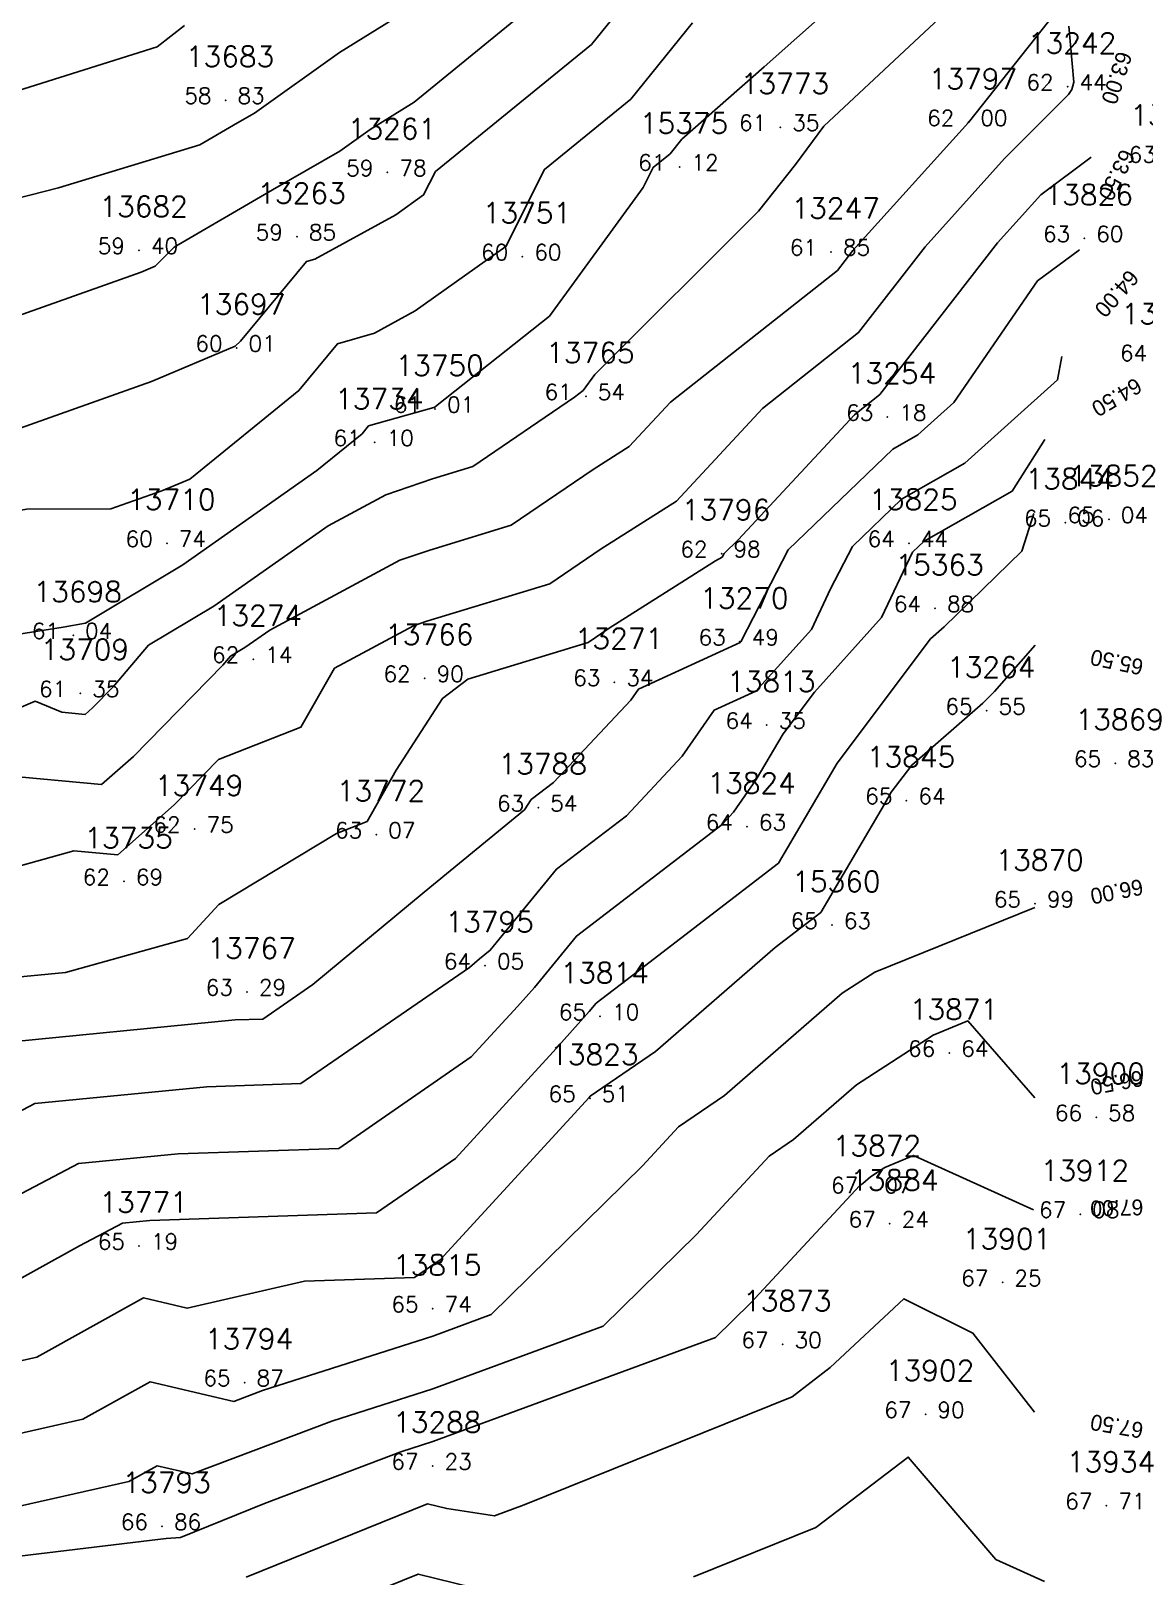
# Model space of a CAD drawing. Header units: millimetres. Extents: x 1412565 to 1412813, y 4931476 to 4931699.
# Drawn here: x 1412774.32 to 1412788.34, y 4931563.02 to 4931582.48 of the extents above; entities that cross this region are included whole.
import ezdxf
from ezdxf.enums import TextEntityAlignment as Align

# ---------------------------------------------------------------- set-up
doc = ezdxf.new("R2010")
doc.units = ezdxf.units.MM
for name, color, linetype in [('CIVIL', 50, 'Continuous'), ('CIVIL-DRAW', 80, 'Continuous'), ('CIVIL-NONAME', 130, 'Continuous'), ('CIVIL-TEXT', 240, 'Continuous'), ('CIVIL-Z', 50, 'Continuous'), ('Tcontours0', 7, 'Continuous'), ('Tcontours1', 7, 'Continuous'), ('Tcontours2', 7, 'Continuous')]:
    doc.layers.add(name, color=color, linetype=linetype)
doc.styles.add('CIVILCADMAIN', font='TXT.SHX')
doc.styles.add('MAVAT_HebTXT', font='hebtxt.shx')
doc.styles.get("Standard").update_dxf_attribs({"font": 'arial.ttf'})

# ---------------------------------------------------------------- blocks, each defined once
blk = doc.blocks.new('CIVIL-ZZ')
at = {"layer": 'CIVIL-DRAW'}
blk.add_point((0, 0), dxfattribs=at)
at = {"layer": 'CIVIL-NONAME'}
blk.add_attdef('NAME', text='', height=1.8, dxfattribs=at).set_placement((0, 2.1), align=Align.CENTER)
at = {"layer": 'CIVIL-TEXT', "flags": 8}
blk.add_attdef('TEXT', text='', height=2, dxfattribs=at).set_placement((0.2, -3.3), align=Align.CENTER)
at = {"layer": 'CIVIL-Z'}
blk.add_attdef('Z1', text='', height=1.6, dxfattribs=at).set_placement((-0.75, -0.225), align=Align.RIGHT)
blk.add_attdef('Z2', (0.75, -0.225), '', height=1.6, dxfattribs=at)

msp = doc.modelspace()

# ---------------------------------------------------------------- linework, layer by layer
at = {"layer": 'Tcontours0'}
for points, elevation in [([(1412764.454, 4931573.012), (1412765.166, 4931572.937), (1412766.15, 4931573.706), (1412766.675, 4931573.991), (1412766.823, 4931574.199), (1412767.038, 4931574.079), (1412768.136, 4931574.254), (1412769.247, 4931575.202), (1412769.939, 4931575.682), (1412771.597, 4931576.944), (1412771.966, 4931577.143), (1412772.308, 4931577.359), (1412773.858, 4931577.367), (1412775.837, 4931578.068), (1412776.89, 4931578.51), (1412776.957, 4931578.577), (1412777.788, 4931579.579), (1412777.895, 4931579.609), (1412778.917, 4931580.167), (1412779.266, 4931580.416), (1412779.414, 4931580.711), (1412781.379, 4931582.313), (1412782.783, 4931584.046)], 60), ([(1412766.192, 4931562.432), (1412767.593, 4931563.761), (1412768.827, 4931564.576), (1412769.382, 4931564.781), (1412772.866, 4931566.349), (1412773.814, 4931566.563), (1412774.93, 4931567.183), (1412775.47, 4931567.466), (1412775.816, 4931567.5), (1412778.673, 4931567.595), (1412779.669, 4931568.282), (1412780.899, 4931569.623), (1412781.352, 4931570.131), (1412781.44, 4931570.239), (1412781.884, 4931570.579), (1412783.736, 4931572.001), (1412784.076, 4931572.581), (1412784.477, 4931573.261), (1412785.653, 4931574.828), (1412785.826, 4931574.979), (1412786.803, 4931575.93), (1412786.953, 4931576.404)], 65)]:
    msp.add_lwpolyline(points, dxfattribs=dict(at, elevation=elevation))
at = {"layer": 'Tcontours1'}
for points, elevation in [([(1412771.98, 4931574.541), (1412774.723, 4931574.972), (1412775.007, 4931575.025), (1412776.232, 4931575.759), (1412777.922, 4931576.947), (1412778.49, 4931577.409), (1412778.572, 4931577.507), (1412779.395, 4931577.739), (1412779.405, 4931577.744), (1412779.437, 4931577.767), (1412780.85, 4931578.891), (1412782.033, 4931580.509), (1412782.16, 4931580.764), (1412782.371, 4931580.935), (1412782.521, 4931581.121), (1412783.555, 4931582.032), (1412785.691, 4931583.928)], 61), ([(1412764.693, 4931575.486), (1412765.083, 4931575.84), (1412766.149, 4931575.985), (1412766.808, 4931576.558), (1412767.459, 4931576.295), (1412768.856, 4931577.297), (1412768.896, 4931577.319), (1412769.396, 4931577.353), (1412770.642, 4931578.025), (1412771.168, 4931578.358), (1412771.305, 4931578.703), (1412771.93, 4931579.034), (1412772.423, 4931579.724), (1412772.468, 4931579.774), (1412772.873, 4931580.048), (1412774.665, 4931580.505), (1412776.445, 4931581.046), (1412776.92, 4931581.323), (1412777.135, 4931581.447), (1412778.206, 4931582.209), (1412779.75, 4931583.171)], 59), ([(1412773.933, 4931573.108), (1412775.207, 4931572.99), (1412775.609, 4931573.346), (1412776.734, 4931574.494), (1412776.831, 4931574.608), (1412777.011, 4931574.716), (1412777.326, 4931574.937), (1412778.965, 4931575.815), (1412779.342, 4931575.944), (1412780.37, 4931576.258), (1412781.402, 4931576.96), (1412781.856, 4931577.248), (1412782.376, 4931577.807), (1412784.48, 4931579.465), (1412784.673, 4931579.715), (1412786.13, 4931581.33), (1412787.22, 4931582.701)], 62), ([(1412773.263, 4931570.479), (1412774.754, 4931570.625), (1412776.291, 4931571.052), (1412776.686, 4931571.481), (1412778.169, 4931572.375), (1412778.553, 4931572.526), (1412778.921, 4931573.171), (1412779.503, 4931574.075), (1412779.823, 4931574.319), (1412781.34, 4931574.782), (1412781.602, 4931574.96), (1412782.945, 4931575.81), (1412783.029, 4931575.856), (1412783.052, 4931575.902), (1412783.229, 4931576.072), (1412784.693, 4931577.649), (1412785.014, 4931577.902), (1412786.496, 4931579.812), (1412787.043, 4931580.417), (1412787.676, 4931580.891)], 63), ([(1412773.241, 4931568.383), (1412774.367, 4931568.972), (1412776.532, 4931569.184), (1412777.718, 4931569.224), (1412779.843, 4931570.688), (1412779.97, 4931570.794), (1412780.106, 4931570.905), (1412780.94, 4931571.924), (1412781.82, 4931572.599), (1412782.524, 4931573.349), (1412782.925, 4931573.927), (1412783.452, 4931574.167), (1412784.153, 4931574.944), (1412784.393, 4931575.456), (1412784.669, 4931575.991), (1412785.286, 4931576.585), (1412786.087, 4931577.04), (1412787.253, 4931578.086), (1412787.309, 4931578.382)], 64), ([(1412768.283, 4931562.202), (1412769.36, 4931563.223), (1412769.823, 4931563.528), (1412771.15, 4931564.02), (1412771.656, 4931564.247), (1412774.973, 4931564.997), (1412775.821, 4931565.468), (1412776.873, 4931565.222), (1412777.237, 4931565.36), (1412779.38, 4931566.044), (1412780.115, 4931566.315), (1412782.025, 4931568.191), (1412782.478, 4931568.679), (1412783.057, 4931569.074), (1412784.541, 4931570.364), (1412784.952, 4931570.63), (1412786.969, 4931571.442)], 66), ([(1412772.01, 4931563.014), (1412775.844, 4931563.476), (1412776.023, 4931563.494), (1412776.202, 4931563.509), (1412777.26, 4931563.938), (1412778.979, 4931564.588), (1412779.38, 4931564.716), (1412782.942, 4931566.027), (1412783.383, 4931566.46), (1412784.76, 4931567.942), (1412784.798, 4931567.967), (1412784.895, 4931568.052), (1412785.078, 4931568.17), (1412785.44, 4931568.32), (1412786.95, 4931567.633)], 67), ([(1412782.667, 4931563.012), (1412784.209, 4931563.634), (1412785.373, 4931564.52), (1412786.477, 4931563.232), (1412787.087, 4931562.956)], 68), ([(1412777.856, 4931562.504), (1412779.198, 4931563.047), (1412779.883, 4931562.878)], 68)]:
    msp.add_lwpolyline(points, dxfattribs=dict(at, elevation=elevation))
at = {"layer": 'Tcontours2'}
for points, elevation in [([(1412764.519, 4931574.104), (1412765.3, 4931574.497), (1412766.084, 4931574.923), (1412766.762, 4931575.873), (1412767.745, 4931575.326), (1412767.943, 4931575.357), (1412768.143, 4931575.528), (1412769.476, 4931576.452), (1412770.135, 4931576.954), (1412771.304, 4931577.584), (1412772.39, 4931578.27), (1412775.706, 4931579.445), (1412775.882, 4931579.518), (1412776.122, 4931579.758), (1412777.361, 4931580.48), (1412778.209, 4931580.968), (1412778.593, 4931581.242), (1412779.148, 4931581.587), (1412780.883, 4931583.002)], 59.5), ([(1412763.935, 4931571.839), (1412765.691, 4931571.649), (1412765.751, 4931571.676), (1412765.888, 4931571.726), (1412766.097, 4931571.831), (1412767.627, 4931573.039), (1412768.329, 4931573.151), (1412770.352, 4931574.876), (1412770.403, 4931574.912), (1412770.676, 4931575.12), (1412772.168, 4931576.099), (1412773.13, 4931576.25), (1412774.261, 4931576.458), (1412775.325, 4931576.464), (1412775.967, 4931576.691), (1412776.319, 4931576.839), (1412777.692, 4931577.955), (1412778.18, 4931578.543), (1412778.645, 4931578.674), (1412779.161, 4931578.956), (1412780.303, 4931579.769), (1412780.787, 4931580.738), (1412781.875, 4931581.624), (1412782.652, 4931582.584)], 60.5), ([(1412771.968, 4931573.011), (1412774.373, 4931574.041), (1412774.707, 4931573.902), (1412775.002, 4931573.875), (1412775.094, 4931573.957), (1412775.354, 4931574.222), (1412775.799, 4931574.745), (1412776.622, 4931575.237), (1412778.062, 4931576.25), (1412778.79, 4931576.64), (1412779.376, 4931576.841), (1412779.885, 4931576.997), (1412781.167, 4931577.868), (1412781.276, 4931577.955), (1412781.422, 4931578.155), (1412783.484, 4931580.213), (1412783.952, 4931580.799), (1412784.307, 4931581.284), (1412785.829, 4931582.701)], 61.5), ([(1412763.705, 4931576.744), (1412766.82, 4931577.169), (1412766.857, 4931577.201), (1412766.894, 4931577.187), (1412766.977, 4931577.246), (1412768.406, 4931577.89), (1412769.928, 4931578.451), (1412770.008, 4931578.6), (1412770.22, 4931579.136), (1412771.47, 4931579.799), (1412771.683, 4931580.097), (1412771.888, 4931580.325), (1412773.349, 4931581.311), (1412773.576, 4931581.499), (1412773.757, 4931581.608), (1412775.908, 4931582.282), (1412776.254, 4931582.549)], 58.5), ([(1412773.322, 4931571.726), (1412774.86, 4931572.157), (1412775.412, 4931572.106), (1412776.123, 4931572.735), (1412776.683, 4931573.307), (1412777.72, 4931573.715), (1412778.143, 4931574.456), (1412779.14, 4931574.99), (1412779.308, 4931575.047), (1412780.855, 4931575.52), (1412781.502, 4931575.96), (1412782.45, 4931576.56), (1412783.534, 4931577.728), (1412784.747, 4931578.683), (1412785.585, 4931579.763), (1412786.586, 4931580.874), (1412787.391, 4931581.681), (1412787.433, 4931581.743), (1412787.459, 4931581.836), (1412787.395, 4931582.542)], 62.5), ([(1412773.815, 4931569.726), (1412776.89, 4931570.026), (1412777.241, 4931570.038), (1412777.869, 4931570.471), (1412779.271, 4931571.636), (1412780.536, 4931572.671), (1412780.621, 4931572.802), (1412780.902, 4931573.016), (1412781.877, 4931574.054), (1412781.974, 4931574.194), (1412783.254, 4931574.778), (1412783.268, 4931574.793), (1412783.272, 4931574.803), (1412783.861, 4931575.946), (1412785.179, 4931577.216), (1412785.491, 4931577.394), (1412785.946, 4931577.802), (1412787, 4931579.334), (1412787.531, 4931579.727)], 63.5), ([(1412773.332, 4931567.389), (1412774.918, 4931568.219), (1412776.174, 4931568.342), (1412778.196, 4931568.409), (1412779.864, 4931569.56), (1412780.447, 4931570.195), (1412780.661, 4931570.436), (1412781.19, 4931571.082), (1412783.026, 4931572.489), (1412783.172, 4931572.643), (1412783.456, 4931573.054), (1412783.795, 4931573.63), (1412784.19, 4931574.156), (1412785.037, 4931575.095), (1412785.425, 4931575.918), (1412785.571, 4931576.055), (1412786.683, 4931576.686), (1412787.095, 4931577.335)], 64.5), ([(1412766.501, 4931561.62), (1412768.477, 4931563.492), (1412769.325, 4931564.052), (1412770.266, 4931564.4), (1412772.261, 4931565.298), (1412774.393, 4931565.78), (1412775.734, 4931566.525), (1412776.286, 4931566.396), (1412777.765, 4931566.735), (1412779.151, 4931566.781), (1412779.474, 4931567.003), (1412781.351, 4931569.051), (1412781.363, 4931569.065), (1412782.186, 4931569.627), (1412783.694, 4931570.938), (1412784.271, 4931571.381), (1412785.071, 4931572.744), (1412785.159, 4931572.893), (1412785.416, 4931573.236), (1412786.311, 4931574.016), (1412786.461, 4931574.162), (1412786.972, 4931574.747)], 65.5), ([(1412770.32, 4931563.005), (1412770.66, 4931563.13), (1412771.673, 4931563.542), (1412773.612, 4931563.775), (1412775.553, 4931564.214), (1412775.907, 4931564.411), (1412776.348, 4931564.308), (1412778.108, 4931564.974), (1412779.38, 4931565.38), (1412781.528, 4931566.171), (1412782.704, 4931567.325), (1412783.619, 4931568.31), (1412783.928, 4931568.521), (1412784.718, 4931569.208), (1412785.685, 4931569.833), (1412786.123, 4931570.015), (1412786.967, 4931569.047)], 66.5), ([(1412777.029, 4931563.007), (1412779.316, 4931563.932), (1412779.556, 4931563.873), (1412780.159, 4931563.78), (1412780.533, 4931563.92), (1412783.91, 4931565.281), (1412784.39, 4931565.647), (1412785.317, 4931566.515), (1412786.187, 4931566.082), (1412786.965, 4931565.086)], 67.5)]:
    msp.add_lwpolyline(points, dxfattribs=dict(at, elevation=elevation))

# ---------------------------------------------------------------- block references
at = {"layer": 'CIVIL'}
ref = msp.add_blockref('CIVIL-ZZ', (1412787.38, 4931581.78, 62.44), dxfattribs=dict(at, xscale=0.2, yscale=0.2))
ref.add_attrib('Z2', '44', (1412787.53, 4931581.735), dxfattribs={"layer": 'CIVIL-Z', "height": 0.2, "style": 'CIVILCADMAIN'})
ref.add_attrib('Z1', '62', (1412786.86, 4931581.735), dxfattribs={"layer": 'CIVIL-Z', "height": 0.2, "style": 'CIVILCADMAIN'})
ref.add_attrib('NAME', '13242', (1412786.88, 4931582.2), dxfattribs={"layer": 'CIVIL-NONAME', "height": 0.26, "style": 'CIVILCADMAIN'})
ref = msp.add_blockref('CIVIL-ZZ', (1412776.77, 4931581.61, 58.83), dxfattribs=dict(at, xscale=0.2, yscale=0.2))
ref.add_attrib('Z2', '83', (1412776.92, 4931581.565), dxfattribs={"layer": 'CIVIL-Z', "height": 0.2, "style": 'CIVILCADMAIN'})
ref.add_attrib('Z1', '58', (1412776.25, 4931581.565), dxfattribs={"layer": 'CIVIL-Z', "height": 0.2, "style": 'CIVILCADMAIN'})
ref.add_attrib('NAME', '13683', (1412776.27, 4931582.03), dxfattribs={"layer": 'CIVIL-NONAME', "height": 0.26, "style": 'CIVILCADMAIN'})
ref = msp.add_blockref('CIVIL-ZZ', (1412786.13, 4931581.33, 62), dxfattribs=dict(at, xscale=0.2, yscale=0.2))
ref.add_attrib('Z2', '00', (1412786.28, 4931581.285), dxfattribs={"layer": 'CIVIL-Z', "height": 0.2, "style": 'CIVILCADMAIN'})
ref.add_attrib('Z1', '62', (1412785.61, 4931581.285), dxfattribs={"layer": 'CIVIL-Z', "height": 0.2, "style": 'CIVILCADMAIN'})
ref.add_attrib('NAME', '13797', (1412785.63, 4931581.75), dxfattribs={"layer": 'CIVIL-NONAME', "height": 0.26, "style": 'CIVILCADMAIN'})
ref = msp.add_blockref('CIVIL-ZZ', (1412783.76, 4931581.27, 61.35), dxfattribs=dict(at, xscale=0.2, yscale=0.2))
ref.add_attrib('Z2', '35', (1412783.91, 4931581.225), dxfattribs={"layer": 'CIVIL-Z', "height": 0.2, "style": 'CIVILCADMAIN'})
ref.add_attrib('Z1', '61', (1412783.24, 4931581.225), dxfattribs={"layer": 'CIVIL-Z', "height": 0.2, "style": 'CIVILCADMAIN'})
ref.add_attrib('NAME', '13773', (1412783.26, 4931581.69), dxfattribs={"layer": 'CIVIL-NONAME', "height": 0.26, "style": 'CIVILCADMAIN'})
ref = msp.add_blockref('CIVIL-ZZ', (1412782.49, 4931580.77, 61.12), dxfattribs=dict(at, xscale=0.2, yscale=0.2))
ref.add_attrib('Z2', '12', (1412782.64, 4931580.725), dxfattribs={"layer": 'CIVIL-Z', "height": 0.2, "style": 'CIVILCADMAIN'})
ref.add_attrib('Z1', '61', (1412781.97, 4931580.725), dxfattribs={"layer": 'CIVIL-Z', "height": 0.2, "style": 'CIVILCADMAIN'})
ref.add_attrib('NAME', '15375', (1412781.99, 4931581.19), dxfattribs={"layer": 'CIVIL-NONAME', "height": 0.26, "style": 'CIVILCADMAIN'})
ref = msp.add_blockref('CIVIL-ZZ', (1412788.67, 4931580.87, 63.91), dxfattribs=dict(at, xscale=0.2, yscale=0.2))
ref.add_attrib('Z2', '91', (1412788.82, 4931580.825), dxfattribs={"layer": 'CIVIL-Z', "height": 0.2, "style": 'CIVILCADMAIN'})
ref.add_attrib('Z1', '63', (1412788.15, 4931580.825), dxfattribs={"layer": 'CIVIL-Z', "height": 0.2, "style": 'CIVILCADMAIN'})
ref.add_attrib('NAME', '13243', (1412788.17, 4931581.29), dxfattribs={"layer": 'CIVIL-NONAME', "height": 0.26, "style": 'CIVILCADMAIN'})
ref = msp.add_blockref('CIVIL-ZZ', (1412778.81, 4931580.7, 59.78), dxfattribs=dict(at, xscale=0.2, yscale=0.2))
ref.add_attrib('Z2', '78', (1412778.96, 4931580.655), dxfattribs={"layer": 'CIVIL-Z', "height": 0.2, "style": 'CIVILCADMAIN'})
ref.add_attrib('Z1', '59', (1412778.29, 4931580.655), dxfattribs={"layer": 'CIVIL-Z', "height": 0.2, "style": 'CIVILCADMAIN'})
ref.add_attrib('NAME', '13261', (1412778.31, 4931581.12), dxfattribs={"layer": 'CIVIL-NONAME', "height": 0.26, "style": 'CIVILCADMAIN'})
ref = msp.add_blockref('CIVIL-ZZ', (1412777.67, 4931579.89, 59.85), dxfattribs=dict(at, xscale=0.2, yscale=0.2))
ref.add_attrib('Z2', '85', (1412777.82, 4931579.845), dxfattribs={"layer": 'CIVIL-Z', "height": 0.2, "style": 'CIVILCADMAIN'})
ref.add_attrib('Z1', '59', (1412777.15, 4931579.845), dxfattribs={"layer": 'CIVIL-Z', "height": 0.2, "style": 'CIVILCADMAIN'})
ref.add_attrib('NAME', '13263', (1412777.17, 4931580.31), dxfattribs={"layer": 'CIVIL-NONAME', "height": 0.26, "style": 'CIVILCADMAIN'})
ref = msp.add_blockref('CIVIL-ZZ', (1412787.59, 4931579.87, 63.6), dxfattribs=dict(at, xscale=0.2, yscale=0.2))
ref.add_attrib('Z2', '60', (1412787.74, 4931579.825), dxfattribs={"layer": 'CIVIL-Z', "height": 0.2, "style": 'CIVILCADMAIN'})
ref.add_attrib('Z1', '63', (1412787.07, 4931579.825), dxfattribs={"layer": 'CIVIL-Z', "height": 0.2, "style": 'CIVILCADMAIN'})
ref.add_attrib('NAME', '13826', (1412787.09, 4931580.29), dxfattribs={"layer": 'CIVIL-NONAME', "height": 0.26, "style": 'CIVILCADMAIN'})
ref = msp.add_blockref('CIVIL-ZZ', (1412775.68, 4931579.72, 59.4), dxfattribs=dict(at, xscale=0.2, yscale=0.2))
ref.add_attrib('Z2', '40', (1412775.83, 4931579.675), dxfattribs={"layer": 'CIVIL-Z', "height": 0.2, "style": 'CIVILCADMAIN'})
ref.add_attrib('Z1', '59', (1412775.16, 4931579.675), dxfattribs={"layer": 'CIVIL-Z', "height": 0.2, "style": 'CIVILCADMAIN'})
ref.add_attrib('NAME', '13682', (1412775.18, 4931580.14), dxfattribs={"layer": 'CIVIL-NONAME', "height": 0.26, "style": 'CIVILCADMAIN'})
ref = msp.add_blockref('CIVIL-ZZ', (1412780.51, 4931579.64, 60.6), dxfattribs=dict(at, xscale=0.2, yscale=0.2))
ref.add_attrib('Z2', '60', (1412780.66, 4931579.595), dxfattribs={"layer": 'CIVIL-Z', "height": 0.2, "style": 'CIVILCADMAIN'})
ref.add_attrib('Z1', '60', (1412779.99, 4931579.595), dxfattribs={"layer": 'CIVIL-Z', "height": 0.2, "style": 'CIVILCADMAIN'})
ref.add_attrib('NAME', '13751', (1412780.01, 4931580.06), dxfattribs={"layer": 'CIVIL-NONAME', "height": 0.26, "style": 'CIVILCADMAIN'})
ref = msp.add_blockref('CIVIL-ZZ', (1412784.4, 4931579.7, 61.85), dxfattribs=dict(at, xscale=0.2, yscale=0.2))
ref.add_attrib('Z2', '85', (1412784.55, 4931579.655), dxfattribs={"layer": 'CIVIL-Z', "height": 0.2, "style": 'CIVILCADMAIN'})
ref.add_attrib('Z1', '61', (1412783.88, 4931579.655), dxfattribs={"layer": 'CIVIL-Z', "height": 0.2, "style": 'CIVILCADMAIN'})
ref.add_attrib('NAME', '13247', (1412783.9, 4931580.12), dxfattribs={"layer": 'CIVIL-NONAME', "height": 0.26, "style": 'CIVILCADMAIN'})
ref = msp.add_blockref('CIVIL-ZZ', (1412776.91, 4931578.49, 60.01), dxfattribs=dict(at, xscale=0.2, yscale=0.2))
ref.add_attrib('Z2', '01', (1412777.06, 4931578.445), dxfattribs={"layer": 'CIVIL-Z', "height": 0.2, "style": 'CIVILCADMAIN'})
ref.add_attrib('Z1', '60', (1412776.39, 4931578.445), dxfattribs={"layer": 'CIVIL-Z', "height": 0.2, "style": 'CIVILCADMAIN'})
ref.add_attrib('NAME', '13697', (1412776.41, 4931578.91), dxfattribs={"layer": 'CIVIL-NONAME', "height": 0.26, "style": 'CIVILCADMAIN'})
ref = msp.add_blockref('CIVIL-ZZ', (1412788.56, 4931578.37, 64.5), dxfattribs=dict(at, xscale=0.2, yscale=0.2))
ref.add_attrib('Z2', '50', (1412788.71, 4931578.325), dxfattribs={"layer": 'CIVIL-Z', "height": 0.2, "style": 'CIVILCADMAIN'})
ref.add_attrib('Z1', '64', (1412788.04, 4931578.325), dxfattribs={"layer": 'CIVIL-Z', "height": 0.2, "style": 'CIVILCADMAIN'})
ref.add_attrib('NAME', '13843', (1412788.06, 4931578.79), dxfattribs={"layer": 'CIVIL-NONAME', "height": 0.26, "style": 'CIVILCADMAIN'})
ref = msp.add_blockref('CIVIL-ZZ', (1412781.31, 4931577.88, 61.54), dxfattribs=dict(at, xscale=0.2, yscale=0.2))
ref.add_attrib('Z2', '54', (1412781.46, 4931577.835), dxfattribs={"layer": 'CIVIL-Z', "height": 0.2, "style": 'CIVILCADMAIN'})
ref.add_attrib('Z1', '61', (1412780.79, 4931577.835), dxfattribs={"layer": 'CIVIL-Z', "height": 0.2, "style": 'CIVILCADMAIN'})
ref.add_attrib('NAME', '13765', (1412780.81, 4931578.3), dxfattribs={"layer": 'CIVIL-NONAME', "height": 0.26, "style": 'CIVILCADMAIN'})
ref = msp.add_blockref('CIVIL-ZZ', (1412779.41, 4931577.72, 61.01), dxfattribs=dict(at, xscale=0.2, yscale=0.2))
ref.add_attrib('Z2', '01', (1412779.56, 4931577.675), dxfattribs={"layer": 'CIVIL-Z', "height": 0.2, "style": 'CIVILCADMAIN'})
ref.add_attrib('Z1', '61', (1412778.89, 4931577.675), dxfattribs={"layer": 'CIVIL-Z', "height": 0.2, "style": 'CIVILCADMAIN'})
ref.add_attrib('NAME', '13750', (1412778.91, 4931578.14), dxfattribs={"layer": 'CIVIL-NONAME', "height": 0.26, "style": 'CIVILCADMAIN'})
ref = msp.add_blockref('CIVIL-ZZ', (1412785.11, 4931577.62, 63.18), dxfattribs=dict(at, xscale=0.2, yscale=0.2))
ref.add_attrib('Z2', '18', (1412785.26, 4931577.575), dxfattribs={"layer": 'CIVIL-Z', "height": 0.2, "style": 'CIVILCADMAIN'})
ref.add_attrib('Z1', '63', (1412784.59, 4931577.575), dxfattribs={"layer": 'CIVIL-Z', "height": 0.2, "style": 'CIVILCADMAIN'})
ref.add_attrib('NAME', '13254', (1412784.61, 4931578.04), dxfattribs={"layer": 'CIVIL-NONAME', "height": 0.26, "style": 'CIVILCADMAIN'})
ref = msp.add_blockref('CIVIL-ZZ', (1412778.65, 4931577.3, 61.1), dxfattribs=dict(at, xscale=0.2, yscale=0.2))
ref.add_attrib('Z2', '10', (1412778.8, 4931577.255), dxfattribs={"layer": 'CIVIL-Z', "height": 0.2, "style": 'CIVILCADMAIN'})
ref.add_attrib('Z1', '61', (1412778.13, 4931577.255), dxfattribs={"layer": 'CIVIL-Z', "height": 0.2, "style": 'CIVILCADMAIN'})
ref.add_attrib('NAME', '13734', (1412778.15, 4931577.72), dxfattribs={"layer": 'CIVIL-NONAME', "height": 0.26, "style": 'CIVILCADMAIN'})
ref = msp.add_blockref('CIVIL-ZZ', (1412787.35, 4931576.29, 65.06), dxfattribs=dict(at, xscale=0.2, yscale=0.2))
ref.add_attrib('Z2', '06', (1412787.5, 4931576.245), dxfattribs={"layer": 'CIVIL-Z', "height": 0.2, "style": 'CIVILCADMAIN'})
ref.add_attrib('Z1', '65', (1412786.83, 4931576.245), dxfattribs={"layer": 'CIVIL-Z', "height": 0.2, "style": 'CIVILCADMAIN'})
ref.add_attrib('NAME', '13844', (1412786.85, 4931576.71), dxfattribs={"layer": 'CIVIL-NONAME', "height": 0.26, "style": 'CIVILCADMAIN'})
ref = msp.add_blockref('CIVIL-ZZ', (1412787.9, 4931576.33, 65.04), dxfattribs=dict(at, xscale=0.2, yscale=0.2))
ref.add_attrib('Z2', '04', (1412788.05, 4931576.285), dxfattribs={"layer": 'CIVIL-Z', "height": 0.2, "style": 'CIVILCADMAIN'})
ref.add_attrib('Z1', '65', (1412787.38, 4931576.285), dxfattribs={"layer": 'CIVIL-Z', "height": 0.2, "style": 'CIVILCADMAIN'})
ref.add_attrib('NAME', '13852', (1412787.4, 4931576.75), dxfattribs={"layer": 'CIVIL-NONAME', "height": 0.26, "style": 'CIVILCADMAIN'})
ref = msp.add_blockref('CIVIL-ZZ', (1412776.03, 4931576.03, 60.74), dxfattribs=dict(at, xscale=0.2, yscale=0.2))
ref.add_attrib('Z2', '74', (1412776.18, 4931575.985), dxfattribs={"layer": 'CIVIL-Z', "height": 0.2, "style": 'CIVILCADMAIN'})
ref.add_attrib('Z1', '60', (1412775.51, 4931575.985), dxfattribs={"layer": 'CIVIL-Z', "height": 0.2, "style": 'CIVILCADMAIN'})
ref.add_attrib('NAME', '13710', (1412775.53, 4931576.45), dxfattribs={"layer": 'CIVIL-NONAME', "height": 0.26, "style": 'CIVILCADMAIN'})
ref = msp.add_blockref('CIVIL-ZZ', (1412783.02, 4931575.9, 62.98), dxfattribs=dict(at, xscale=0.2, yscale=0.2))
ref.add_attrib('Z2', '98', (1412783.17, 4931575.855), dxfattribs={"layer": 'CIVIL-Z', "height": 0.2, "style": 'CIVILCADMAIN'})
ref.add_attrib('Z1', '62', (1412782.5, 4931575.855), dxfattribs={"layer": 'CIVIL-Z', "height": 0.2, "style": 'CIVILCADMAIN'})
ref.add_attrib('NAME', '13796', (1412782.52, 4931576.32), dxfattribs={"layer": 'CIVIL-NONAME', "height": 0.26, "style": 'CIVILCADMAIN'})
ref = msp.add_blockref('CIVIL-ZZ', (1412785.38, 4931576.03, 64.44), dxfattribs=dict(at, xscale=0.2, yscale=0.2))
ref.add_attrib('Z2', '44', (1412785.53, 4931575.985), dxfattribs={"layer": 'CIVIL-Z', "height": 0.2, "style": 'CIVILCADMAIN'})
ref.add_attrib('Z1', '64', (1412784.86, 4931575.985), dxfattribs={"layer": 'CIVIL-Z', "height": 0.2, "style": 'CIVILCADMAIN'})
ref.add_attrib('NAME', '13825', (1412784.88, 4931576.45), dxfattribs={"layer": 'CIVIL-NONAME', "height": 0.26, "style": 'CIVILCADMAIN'})
ref = msp.add_blockref('CIVIL-ZZ', (1412785.71, 4931575.21, 64.88), dxfattribs=dict(at, xscale=0.2, yscale=0.2))
ref.add_attrib('Z2', '88', (1412785.86, 4931575.165), dxfattribs={"layer": 'CIVIL-Z', "height": 0.2, "style": 'CIVILCADMAIN'})
ref.add_attrib('Z1', '64', (1412785.19, 4931575.165), dxfattribs={"layer": 'CIVIL-Z', "height": 0.2, "style": 'CIVILCADMAIN'})
ref.add_attrib('NAME', '15363', (1412785.21, 4931575.63), dxfattribs={"layer": 'CIVIL-NONAME', "height": 0.26, "style": 'CIVILCADMAIN'})
ref = msp.add_blockref('CIVIL-ZZ', (1412774.85, 4931574.87, 61.04), dxfattribs=dict(at, xscale=0.2, yscale=0.2))
ref.add_attrib('Z2', '04', (1412775, 4931574.825), dxfattribs={"layer": 'CIVIL-Z', "height": 0.2, "style": 'CIVILCADMAIN'})
ref.add_attrib('Z1', '61', (1412774.33, 4931574.825), dxfattribs={"layer": 'CIVIL-Z', "height": 0.2, "style": 'CIVILCADMAIN'})
ref.add_attrib('NAME', '13698', (1412774.35, 4931575.29), dxfattribs={"layer": 'CIVIL-NONAME', "height": 0.26, "style": 'CIVILCADMAIN'})
ref = msp.add_blockref('CIVIL-ZZ', (1412783.25, 4931574.79, 63.49), dxfattribs=dict(at, xscale=0.2, yscale=0.2))
ref.add_attrib('Z2', '49', (1412783.4, 4931574.745), dxfattribs={"layer": 'CIVIL-Z', "height": 0.2, "style": 'CIVILCADMAIN'})
ref.add_attrib('Z1', '63', (1412782.73, 4931574.745), dxfattribs={"layer": 'CIVIL-Z', "height": 0.2, "style": 'CIVILCADMAIN'})
ref.add_attrib('NAME', '13270', (1412782.75, 4931575.21), dxfattribs={"layer": 'CIVIL-NONAME', "height": 0.26, "style": 'CIVILCADMAIN'})
ref = msp.add_blockref('CIVIL-ZZ', (1412777.12, 4931574.57, 62.14), dxfattribs=dict(at, xscale=0.2, yscale=0.2))
ref.add_attrib('Z2', '14', (1412777.27, 4931574.525), dxfattribs={"layer": 'CIVIL-Z', "height": 0.2, "style": 'CIVILCADMAIN'})
ref.add_attrib('Z1', '62', (1412776.6, 4931574.525), dxfattribs={"layer": 'CIVIL-Z', "height": 0.2, "style": 'CIVILCADMAIN'})
ref.add_attrib('NAME', '13274', (1412776.62, 4931574.99), dxfattribs={"layer": 'CIVIL-NONAME', "height": 0.26, "style": 'CIVILCADMAIN'})
ref = msp.add_blockref('CIVIL-ZZ', (1412779.28, 4931574.33, 62.9), dxfattribs=dict(at, xscale=0.2, yscale=0.2))
ref.add_attrib('Z2', '90', (1412779.43, 4931574.285), dxfattribs={"layer": 'CIVIL-Z', "height": 0.2, "style": 'CIVILCADMAIN'})
ref.add_attrib('Z1', '62', (1412778.76, 4931574.285), dxfattribs={"layer": 'CIVIL-Z', "height": 0.2, "style": 'CIVILCADMAIN'})
ref.add_attrib('NAME', '13766', (1412778.78, 4931574.75), dxfattribs={"layer": 'CIVIL-NONAME', "height": 0.26, "style": 'CIVILCADMAIN'})
ref = msp.add_blockref('CIVIL-ZZ', (1412774.94, 4931574.14, 61.35), dxfattribs=dict(at, xscale=0.2, yscale=0.2))
ref.add_attrib('Z2', '35', (1412775.09, 4931574.095), dxfattribs={"layer": 'CIVIL-Z', "height": 0.2, "style": 'CIVILCADMAIN'})
ref.add_attrib('Z1', '61', (1412774.42, 4931574.095), dxfattribs={"layer": 'CIVIL-Z', "height": 0.2, "style": 'CIVILCADMAIN'})
ref.add_attrib('NAME', '13709', (1412774.44, 4931574.56), dxfattribs={"layer": 'CIVIL-NONAME', "height": 0.26, "style": 'CIVILCADMAIN'})
ref = msp.add_blockref('CIVIL-ZZ', (1412781.67, 4931574.28, 63.34), dxfattribs=dict(at, xscale=0.2, yscale=0.2))
ref.add_attrib('Z2', '34', (1412781.82, 4931574.235), dxfattribs={"layer": 'CIVIL-Z', "height": 0.2, "style": 'CIVILCADMAIN'})
ref.add_attrib('Z1', '63', (1412781.15, 4931574.235), dxfattribs={"layer": 'CIVIL-Z', "height": 0.2, "style": 'CIVILCADMAIN'})
ref.add_attrib('NAME', '13271', (1412781.17, 4931574.7), dxfattribs={"layer": 'CIVIL-NONAME', "height": 0.26, "style": 'CIVILCADMAIN'})
ref = msp.add_blockref('CIVIL-ZZ', (1412786.36, 4931573.92, 65.55), dxfattribs=dict(at, xscale=0.2, yscale=0.2))
ref.add_attrib('Z2', '55', (1412786.51, 4931573.875), dxfattribs={"layer": 'CIVIL-Z', "height": 0.2, "style": 'CIVILCADMAIN'})
ref.add_attrib('Z1', '65', (1412785.84, 4931573.875), dxfattribs={"layer": 'CIVIL-Z', "height": 0.2, "style": 'CIVILCADMAIN'})
ref.add_attrib('NAME', '13264', (1412785.86, 4931574.34), dxfattribs={"layer": 'CIVIL-NONAME', "height": 0.26, "style": 'CIVILCADMAIN'})
ref = msp.add_blockref('CIVIL-ZZ', (1412783.59, 4931573.74, 64.35), dxfattribs=dict(at, xscale=0.2, yscale=0.2))
ref.add_attrib('Z2', '35', (1412783.74, 4931573.695), dxfattribs={"layer": 'CIVIL-Z', "height": 0.2, "style": 'CIVILCADMAIN'})
ref.add_attrib('Z1', '64', (1412783.07, 4931573.695), dxfattribs={"layer": 'CIVIL-Z', "height": 0.2, "style": 'CIVILCADMAIN'})
ref.add_attrib('NAME', '13813', (1412783.09, 4931574.16), dxfattribs={"layer": 'CIVIL-NONAME', "height": 0.26, "style": 'CIVILCADMAIN'})
ref = msp.add_blockref('CIVIL-ZZ', (1412787.98, 4931573.26, 65.83), dxfattribs=dict(at, xscale=0.2, yscale=0.2))
ref.add_attrib('Z2', '83', (1412788.13, 4931573.215), dxfattribs={"layer": 'CIVIL-Z', "height": 0.2, "style": 'CIVILCADMAIN'})
ref.add_attrib('Z1', '65', (1412787.46, 4931573.215), dxfattribs={"layer": 'CIVIL-Z', "height": 0.2, "style": 'CIVILCADMAIN'})
ref.add_attrib('NAME', '13869', (1412787.48, 4931573.68), dxfattribs={"layer": 'CIVIL-NONAME', "height": 0.26, "style": 'CIVILCADMAIN'})
ref = msp.add_blockref('CIVIL-ZZ', (1412785.35, 4931572.79, 65.64), dxfattribs=dict(at, xscale=0.2, yscale=0.2))
ref.add_attrib('Z2', '64', (1412785.5, 4931572.745), dxfattribs={"layer": 'CIVIL-Z', "height": 0.2, "style": 'CIVILCADMAIN'})
ref.add_attrib('Z1', '65', (1412784.83, 4931572.745), dxfattribs={"layer": 'CIVIL-Z', "height": 0.2, "style": 'CIVILCADMAIN'})
ref.add_attrib('NAME', '13845', (1412784.85, 4931573.21), dxfattribs={"layer": 'CIVIL-NONAME', "height": 0.26, "style": 'CIVILCADMAIN'})
ref = msp.add_blockref('CIVIL-ZZ', (1412780.71, 4931572.7, 63.54), dxfattribs=dict(at, xscale=0.2, yscale=0.2))
ref.add_attrib('Z2', '54', (1412780.86, 4931572.655), dxfattribs={"layer": 'CIVIL-Z', "height": 0.2, "style": 'CIVILCADMAIN'})
ref.add_attrib('Z1', '63', (1412780.19, 4931572.655), dxfattribs={"layer": 'CIVIL-Z', "height": 0.2, "style": 'CIVILCADMAIN'})
ref.add_attrib('NAME', '13788', (1412780.21, 4931573.12), dxfattribs={"layer": 'CIVIL-NONAME', "height": 0.26, "style": 'CIVILCADMAIN'})
ref = msp.add_blockref('CIVIL-ZZ', (1412776.38, 4931572.43, 62.75), dxfattribs=dict(at, xscale=0.2, yscale=0.2))
ref.add_attrib('Z2', '75', (1412776.53, 4931572.385), dxfattribs={"layer": 'CIVIL-Z', "height": 0.2, "style": 'CIVILCADMAIN'})
ref.add_attrib('Z1', '62', (1412775.86, 4931572.385), dxfattribs={"layer": 'CIVIL-Z', "height": 0.2, "style": 'CIVILCADMAIN'})
ref.add_attrib('NAME', '13749', (1412775.88, 4931572.85), dxfattribs={"layer": 'CIVIL-NONAME', "height": 0.26, "style": 'CIVILCADMAIN'})
ref = msp.add_blockref('CIVIL-ZZ', (1412778.67, 4931572.36, 63.07), dxfattribs=dict(at, xscale=0.2, yscale=0.2))
ref.add_attrib('Z2', '07', (1412778.82, 4931572.315), dxfattribs={"layer": 'CIVIL-Z', "height": 0.2, "style": 'CIVILCADMAIN'})
ref.add_attrib('Z1', '63', (1412778.15, 4931572.315), dxfattribs={"layer": 'CIVIL-Z', "height": 0.2, "style": 'CIVILCADMAIN'})
ref.add_attrib('NAME', '13772', (1412778.17, 4931572.78), dxfattribs={"layer": 'CIVIL-NONAME', "height": 0.26, "style": 'CIVILCADMAIN'})
ref = msp.add_blockref('CIVIL-ZZ', (1412783.34, 4931572.46, 64.63), dxfattribs=dict(at, xscale=0.2, yscale=0.2))
ref.add_attrib('Z2', '63', (1412783.49, 4931572.415), dxfattribs={"layer": 'CIVIL-Z', "height": 0.2, "style": 'CIVILCADMAIN'})
ref.add_attrib('Z1', '64', (1412782.82, 4931572.415), dxfattribs={"layer": 'CIVIL-Z', "height": 0.2, "style": 'CIVILCADMAIN'})
ref.add_attrib('NAME', '13824', (1412782.84, 4931572.88), dxfattribs={"layer": 'CIVIL-NONAME', "height": 0.26, "style": 'CIVILCADMAIN'})
ref = msp.add_blockref('CIVIL-ZZ', (1412775.49, 4931571.77, 62.69), dxfattribs=dict(at, xscale=0.2, yscale=0.2))
ref.add_attrib('Z2', '69', (1412775.64, 4931571.725), dxfattribs={"layer": 'CIVIL-Z', "height": 0.2, "style": 'CIVILCADMAIN'})
ref.add_attrib('Z1', '62', (1412774.97, 4931571.725), dxfattribs={"layer": 'CIVIL-Z', "height": 0.2, "style": 'CIVILCADMAIN'})
ref.add_attrib('NAME', '13735', (1412774.99, 4931572.19), dxfattribs={"layer": 'CIVIL-NONAME', "height": 0.26, "style": 'CIVILCADMAIN'})
ref = msp.add_blockref('CIVIL-ZZ', (1412786.97, 4931571.49, 65.99), dxfattribs=dict(at, xscale=0.2, yscale=0.2))
ref.add_attrib('Z2', '99', (1412787.12, 4931571.445), dxfattribs={"layer": 'CIVIL-Z', "height": 0.2, "style": 'CIVILCADMAIN'})
ref.add_attrib('Z1', '65', (1412786.45, 4931571.445), dxfattribs={"layer": 'CIVIL-Z', "height": 0.2, "style": 'CIVILCADMAIN'})
ref.add_attrib('NAME', '13870', (1412786.47, 4931571.91), dxfattribs={"layer": 'CIVIL-NONAME', "height": 0.26, "style": 'CIVILCADMAIN'})
ref = msp.add_blockref('CIVIL-ZZ', (1412784.41, 4931571.22, 65.63), dxfattribs=dict(at, xscale=0.2, yscale=0.2))
ref.add_attrib('Z2', '63', (1412784.56, 4931571.175), dxfattribs={"layer": 'CIVIL-Z', "height": 0.2, "style": 'CIVILCADMAIN'})
ref.add_attrib('Z1', '65', (1412783.89, 4931571.175), dxfattribs={"layer": 'CIVIL-Z', "height": 0.2, "style": 'CIVILCADMAIN'})
ref.add_attrib('NAME', '15360', (1412783.91, 4931571.64), dxfattribs={"layer": 'CIVIL-NONAME', "height": 0.26, "style": 'CIVILCADMAIN'})
ref = msp.add_blockref('CIVIL-ZZ', (1412780.04, 4931570.71, 64.05), dxfattribs=dict(at, xscale=0.2, yscale=0.2))
ref.add_attrib('Z2', '05', (1412780.19, 4931570.665), dxfattribs={"layer": 'CIVIL-Z', "height": 0.2, "style": 'CIVILCADMAIN'})
ref.add_attrib('Z1', '64', (1412779.52, 4931570.665), dxfattribs={"layer": 'CIVIL-Z', "height": 0.2, "style": 'CIVILCADMAIN'})
ref.add_attrib('NAME', '13795', (1412779.54, 4931571.13), dxfattribs={"layer": 'CIVIL-NONAME', "height": 0.26, "style": 'CIVILCADMAIN'})
ref = msp.add_blockref('CIVIL-ZZ', (1412777.04, 4931570.38, 63.29), dxfattribs=dict(at, xscale=0.2, yscale=0.2))
ref.add_attrib('Z2', '29', (1412777.19, 4931570.335), dxfattribs={"layer": 'CIVIL-Z', "height": 0.2, "style": 'CIVILCADMAIN'})
ref.add_attrib('Z1', '63', (1412776.52, 4931570.335), dxfattribs={"layer": 'CIVIL-Z', "height": 0.2, "style": 'CIVILCADMAIN'})
ref.add_attrib('NAME', '13767', (1412776.54, 4931570.8), dxfattribs={"layer": 'CIVIL-NONAME', "height": 0.26, "style": 'CIVILCADMAIN'})
ref = msp.add_blockref('CIVIL-ZZ', (1412781.49, 4931570.07, 65.1), dxfattribs=dict(at, xscale=0.2, yscale=0.2))
ref.add_attrib('Z2', '10', (1412781.64, 4931570.025), dxfattribs={"layer": 'CIVIL-Z', "height": 0.2, "style": 'CIVILCADMAIN'})
ref.add_attrib('Z1', '65', (1412780.97, 4931570.025), dxfattribs={"layer": 'CIVIL-Z', "height": 0.2, "style": 'CIVILCADMAIN'})
ref.add_attrib('NAME', '13814', (1412780.99, 4931570.49), dxfattribs={"layer": 'CIVIL-NONAME', "height": 0.26, "style": 'CIVILCADMAIN'})
ref = msp.add_blockref('CIVIL-ZZ', (1412785.89, 4931569.61, 66.64), dxfattribs=dict(at, xscale=0.2, yscale=0.2))
ref.add_attrib('Z2', '64', (1412786.04, 4931569.565), dxfattribs={"layer": 'CIVIL-Z', "height": 0.2, "style": 'CIVILCADMAIN'})
ref.add_attrib('Z1', '66', (1412785.37, 4931569.565), dxfattribs={"layer": 'CIVIL-Z', "height": 0.2, "style": 'CIVILCADMAIN'})
ref.add_attrib('NAME', '13871', (1412785.39, 4931570.03), dxfattribs={"layer": 'CIVIL-NONAME', "height": 0.26, "style": 'CIVILCADMAIN'})
ref = msp.add_blockref('CIVIL-ZZ', (1412781.36, 4931569.04, 65.51), dxfattribs=dict(at, xscale=0.2, yscale=0.2))
ref.add_attrib('Z2', '51', (1412781.51, 4931568.995), dxfattribs={"layer": 'CIVIL-Z', "height": 0.2, "style": 'CIVILCADMAIN'})
ref.add_attrib('Z1', '65', (1412780.84, 4931568.995), dxfattribs={"layer": 'CIVIL-Z', "height": 0.2, "style": 'CIVILCADMAIN'})
ref.add_attrib('NAME', '13823', (1412780.86, 4931569.46), dxfattribs={"layer": 'CIVIL-NONAME', "height": 0.26, "style": 'CIVILCADMAIN'})
ref = msp.add_blockref('CIVIL-ZZ', (1412787.74, 4931568.8, 66.58), dxfattribs=dict(at, xscale=0.2, yscale=0.2))
ref.add_attrib('Z2', '58', (1412787.89, 4931568.755), dxfattribs={"layer": 'CIVIL-Z', "height": 0.2, "style": 'CIVILCADMAIN'})
ref.add_attrib('Z1', '66', (1412787.22, 4931568.755), dxfattribs={"layer": 'CIVIL-Z', "height": 0.2, "style": 'CIVILCADMAIN'})
ref.add_attrib('NAME', '13900', (1412787.24, 4931569.22), dxfattribs={"layer": 'CIVIL-NONAME', "height": 0.26, "style": 'CIVILCADMAIN'})
ref = msp.add_blockref('CIVIL-ZZ', (1412784.92, 4931567.89, 67.07), dxfattribs=dict(at, xscale=0.2, yscale=0.2))
ref.add_attrib('Z2', '07', (1412785.07, 4931567.845), dxfattribs={"layer": 'CIVIL-Z', "height": 0.2, "style": 'CIVILCADMAIN'})
ref.add_attrib('Z1', '67', (1412784.4, 4931567.845), dxfattribs={"layer": 'CIVIL-Z', "height": 0.2, "style": 'CIVILCADMAIN'})
ref.add_attrib('NAME', '13872', (1412784.42, 4931568.31), dxfattribs={"layer": 'CIVIL-NONAME', "height": 0.26, "style": 'CIVILCADMAIN'})
ref = msp.add_blockref('CIVIL-ZZ', (1412787.54, 4931567.58, 67.08), dxfattribs=dict(at, xscale=0.2, yscale=0.2))
ref.add_attrib('Z2', '08', (1412787.69, 4931567.535), dxfattribs={"layer": 'CIVIL-Z', "height": 0.2, "style": 'CIVILCADMAIN'})
ref.add_attrib('Z1', '67', (1412787.02, 4931567.535), dxfattribs={"layer": 'CIVIL-Z', "height": 0.2, "style": 'CIVILCADMAIN'})
ref.add_attrib('NAME', '13912', (1412787.04, 4931568), dxfattribs={"layer": 'CIVIL-NONAME', "height": 0.26, "style": 'CIVILCADMAIN'})
ref = msp.add_blockref('CIVIL-ZZ', (1412785.14, 4931567.46, 67.24), dxfattribs=dict(at, xscale=0.2, yscale=0.2))
ref.add_attrib('Z2', '24', (1412785.29, 4931567.415), dxfattribs={"layer": 'CIVIL-Z', "height": 0.2, "style": 'CIVILCADMAIN'})
ref.add_attrib('Z1', '67', (1412784.62, 4931567.415), dxfattribs={"layer": 'CIVIL-Z', "height": 0.2, "style": 'CIVILCADMAIN'})
ref.add_attrib('NAME', '13884', (1412784.64, 4931567.88), dxfattribs={"layer": 'CIVIL-NONAME', "height": 0.26, "style": 'CIVILCADMAIN'})
ref = msp.add_blockref('CIVIL-ZZ', (1412775.68, 4931567.18, 65.19), dxfattribs=dict(at, xscale=0.2, yscale=0.2))
ref.add_attrib('Z2', '19', (1412775.83, 4931567.135), dxfattribs={"layer": 'CIVIL-Z', "height": 0.2, "style": 'CIVILCADMAIN'})
ref.add_attrib('Z1', '65', (1412775.16, 4931567.135), dxfattribs={"layer": 'CIVIL-Z', "height": 0.2, "style": 'CIVILCADMAIN'})
ref.add_attrib('NAME', '13771', (1412775.18, 4931567.6), dxfattribs={"layer": 'CIVIL-NONAME', "height": 0.26, "style": 'CIVILCADMAIN'})
ref = msp.add_blockref('CIVIL-ZZ', (1412786.56, 4931566.72, 67.25), dxfattribs=dict(at, xscale=0.2, yscale=0.2))
ref.add_attrib('Z2', '25', (1412786.71, 4931566.675), dxfattribs={"layer": 'CIVIL-Z', "height": 0.2, "style": 'CIVILCADMAIN'})
ref.add_attrib('Z1', '67', (1412786.04, 4931566.675), dxfattribs={"layer": 'CIVIL-Z', "height": 0.2, "style": 'CIVILCADMAIN'})
ref.add_attrib('NAME', '13901', (1412786.06, 4931567.14), dxfattribs={"layer": 'CIVIL-NONAME', "height": 0.26, "style": 'CIVILCADMAIN'})
ref = msp.add_blockref('CIVIL-ZZ', (1412779.38, 4931566.39, 65.74), dxfattribs=dict(at, xscale=0.2, yscale=0.2))
ref.add_attrib('Z2', '74', (1412779.53, 4931566.345), dxfattribs={"layer": 'CIVIL-Z', "height": 0.2, "style": 'CIVILCADMAIN'})
ref.add_attrib('Z1', '65', (1412778.86, 4931566.345), dxfattribs={"layer": 'CIVIL-Z', "height": 0.2, "style": 'CIVILCADMAIN'})
ref.add_attrib('NAME', '13815', (1412778.88, 4931566.81), dxfattribs={"layer": 'CIVIL-NONAME', "height": 0.26, "style": 'CIVILCADMAIN'})
ref = msp.add_blockref('CIVIL-ZZ', (1412783.79, 4931565.94, 67.3), dxfattribs=dict(at, xscale=0.2, yscale=0.2))
ref.add_attrib('Z2', '30', (1412783.94, 4931565.895), dxfattribs={"layer": 'CIVIL-Z', "height": 0.2, "style": 'CIVILCADMAIN'})
ref.add_attrib('Z1', '67', (1412783.27, 4931565.895), dxfattribs={"layer": 'CIVIL-Z', "height": 0.2, "style": 'CIVILCADMAIN'})
ref.add_attrib('NAME', '13873', (1412783.29, 4931566.36), dxfattribs={"layer": 'CIVIL-NONAME', "height": 0.26, "style": 'CIVILCADMAIN'})
ref = msp.add_blockref('CIVIL-ZZ', (1412777.01, 4931565.46, 65.87), dxfattribs=dict(at, xscale=0.2, yscale=0.2))
ref.add_attrib('Z2', '87', (1412777.16, 4931565.415), dxfattribs={"layer": 'CIVIL-Z', "height": 0.2, "style": 'CIVILCADMAIN'})
ref.add_attrib('Z1', '65', (1412776.49, 4931565.415), dxfattribs={"layer": 'CIVIL-Z', "height": 0.2, "style": 'CIVILCADMAIN'})
ref.add_attrib('NAME', '13794', (1412776.51, 4931565.88), dxfattribs={"layer": 'CIVIL-NONAME', "height": 0.26, "style": 'CIVILCADMAIN'})
ref = msp.add_blockref('CIVIL-ZZ', (1412785.59, 4931565.06, 67.9), dxfattribs=dict(at, xscale=0.2, yscale=0.2))
ref.add_attrib('Z2', '90', (1412785.74, 4931565.015), dxfattribs={"layer": 'CIVIL-Z', "height": 0.2, "style": 'CIVILCADMAIN'})
ref.add_attrib('Z1', '67', (1412785.07, 4931565.015), dxfattribs={"layer": 'CIVIL-Z', "height": 0.2, "style": 'CIVILCADMAIN'})
ref.add_attrib('NAME', '13902', (1412785.09, 4931565.48), dxfattribs={"layer": 'CIVIL-NONAME', "height": 0.26, "style": 'CIVILCADMAIN'})
ref = msp.add_blockref('CIVIL-ZZ', (1412779.38, 4931564.41, 67.23), dxfattribs=dict(at, xscale=0.2, yscale=0.2))
ref.add_attrib('Z2', '23', (1412779.53, 4931564.365), dxfattribs={"layer": 'CIVIL-Z', "height": 0.2, "style": 'CIVILCADMAIN'})
ref.add_attrib('Z1', '67', (1412778.86, 4931564.365), dxfattribs={"layer": 'CIVIL-Z', "height": 0.2, "style": 'CIVILCADMAIN'})
ref.add_attrib('NAME', '13288', (1412778.88, 4931564.83), dxfattribs={"layer": 'CIVIL-NONAME', "height": 0.26, "style": 'CIVILCADMAIN'})
ref = msp.add_blockref('CIVIL-ZZ', (1412787.87, 4931563.91, 67.71), dxfattribs=dict(at, xscale=0.2, yscale=0.2))
ref.add_attrib('Z2', '71', (1412788.02, 4931563.865), dxfattribs={"layer": 'CIVIL-Z', "height": 0.2, "style": 'CIVILCADMAIN'})
ref.add_attrib('Z1', '67', (1412787.35, 4931563.865), dxfattribs={"layer": 'CIVIL-Z', "height": 0.2, "style": 'CIVILCADMAIN'})
ref.add_attrib('NAME', '13934', (1412787.37, 4931564.33), dxfattribs={"layer": 'CIVIL-NONAME', "height": 0.26, "style": 'CIVILCADMAIN'})
ref = msp.add_blockref('CIVIL-ZZ', (1412775.97, 4931563.65, 66.86), dxfattribs=dict(at, xscale=0.2, yscale=0.2))
ref.add_attrib('Z2', '86', (1412776.12, 4931563.605), dxfattribs={"layer": 'CIVIL-Z', "height": 0.2, "style": 'CIVILCADMAIN'})
ref.add_attrib('Z1', '66', (1412775.45, 4931563.605), dxfattribs={"layer": 'CIVIL-Z', "height": 0.2, "style": 'CIVILCADMAIN'})
ref.add_attrib('NAME', '13793', (1412775.47, 4931564.07), dxfattribs={"layer": 'CIVIL-NONAME', "height": 0.26, "style": 'CIVILCADMAIN'})

# ---------------------------------------------------------------- texts
at = {"layer": 'Tcontours1', "style": 'MAVAT_HebTXT'}
for s, rotation, p in [('63.00', 252.0399, (1412788, 4931581.89, 63)), ('64.00', 228.8526, (1412788, 4931579.173, 64)), ('66.00', 191.0183, (1412788, 4931571.642, 66)), ('67.00', 181.413, (1412788, 4931567.659, 67))]:
    msp.add_text(s, height=0.2, rotation=rotation, dxfattribs=at).set_placement(p, align=Align.MIDDLE_CENTER)
at = {"layer": 'Tcontours2', "style": 'MAVAT_HebTXT'}
for s, rotation, p in [('63.50', 243.4761, (1412788, 4931580.666, 63.5)), ('64.50', 210.5116, (1412788, 4931577.868, 64.5)), ('65.50', 168.1635, (1412788, 4931574.531, 65.5)), ('66.50', 190.3702, (1412788, 4931569.236, 66.5)), ('67.50', 170.2054, (1412788, 4931564.908, 67.5))]:
    msp.add_text(s, height=0.2, rotation=rotation, dxfattribs=at).set_placement(p, align=Align.MIDDLE_CENTER)

doc.saveas('drawing.dxf')
